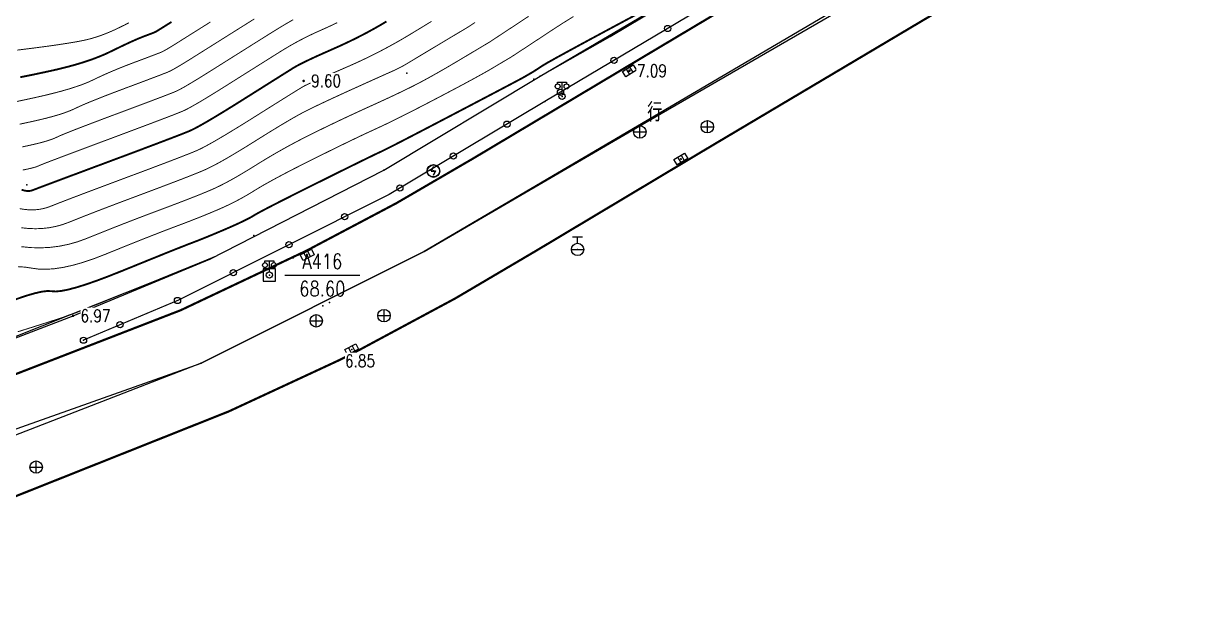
# Model space of a CAD drawing. Extents: x 871 to 1488, y 1110 to 1509.
# Drawn here: x 998.2 to 1091.9, y 1109.8 to 1156.5 of the extents above; entities that cross this region are included whole.
import ezdxf
from ezdxf.enums import TextEntityAlignment as Align

# ---------------------------------------------------------------- set-up
doc = ezdxf.new("R2010")
doc.units = 0
doc.header["$LTSCALE"] = 0.5
doc.header["$PDSIZE"] = 0.2
doc.layers.get('0').update_dxf_attribs({"linetype": 'CONTINUOUS'})
doc.layers.add('ASSIST', color=7, linetype='CONTINUOUS', plot=False)
for name, color, linetype in [('DGX', 2, 'CONTINUOUS'), ('DLDW', 11, 'CONTINUOUS'), ('DLSS', 4, 'CONTINUOUS'), ('GCD', 1, 'CONTINUOUS'), ('GXYZ', 2, 'CONTINUOUS'), ('KZD', 1, 'CONTINUOUS'), ('SXSS', 5, 'CONTINUOUS'), ('ZBTZ', 3, 'CONTINUOUS'), ('ZDH', 1, 'CONTINUOUS')]:
    doc.layers.add(name, color=color, linetype=linetype)
doc.styles.add('HZ', font='rs.shx', dxfattribs={"width": 0.8, "bigfont": 'hztxt.shx'})
doc.linetypes.add('1161', pattern='A,0,[149,AAA.SHX,S=0.15,R=0,X=0,Y=0],-1.6', length=1.6)

# ---------------------------------------------------------------- blocks, each defined once
blk = doc.blocks.new('gc097')
for p, q in [((-0.7, 2), (-0.7, 2.3)), ((-0.7, 2.3), (0.7, 2.3)), ((0, 0.5), (0, 2.3)), ((0.7, 2.3), (0.7, 2))]:
    blk.add_line(p, q)
for centre, radius in [((-0.7, 1.6), 0.4), ((0.73, 1.6), 0.4), ((0, 0), 0.5)]:
    blk.add_circle(centre, radius)
blk = doc.blocks.new('gc133')
for p, q in [((-0.8, 2), (0.8, 2)), ((0, 1), (0, 2)), ((-1, 0), (1, 0))]:
    blk.add_line(p, q)
blk.add_circle((0, 0), 1)
blk = doc.blocks.new('gc041')
for p, q in [((-1, 0.5), (1, 0.5)), ((-1, -0.5), (-1, 0.5)), ((-0.33, 0.5), (-0.33, -0.5)), ((0.33, 0.5), (0.33, -0.5)), ((1, 0.5), (1, -0.5)), ((1, -0.5), (-1, -0.5))]:
    blk.add_line(p, q)
blk = doc.blocks.new('gc043')
for p, q in [((-1, 0), (1, 0)), ((0, -1), (0, 1))]:
    blk.add_line(p, q)
blk.add_circle((0, 0), 1)
blk = doc.blocks.new('gc050')
for p, q in [((-0.35, 0), (0.05, 0.69)), ((-0.35, 0), (0.35, 0)), ((0.35, 0), (-0.06, -0.69))]:
    blk.add_line(p, q)
blk.add_circle((0, 0), 1)
blk = doc.blocks.new('GC200')
at = {"linetype": 'Continuous', "const_width": 0.2, "flags": 128}
blk.add_lwpolyline([(-0.1, 0, 1), (0.1, 0, 1)], format="xyb", close=True, dxfattribs=at)
blk = doc.blocks.new('gc170')
at = {"linetype": 'Continuous'}
blk.add_circle((0, 0), 0.5, dxfattribs=at)
blk = doc.blocks.new('gc261')
blk.add_lwpolyline([(-1, -1), (1, -1), (1, 1), (-1, 1)], close=True)
blk.add_point((0, 0))

msp = doc.modelspace()

# ---------------------------------------------------------------- linework, layer by layer
at = {"linetype": 'Continuous'}
for p, q in [((1094.294, 1175.843, 7.721), (1030.348, 1138.236, 7.025)), ((1030.348, 1138.236, 7.025), (1012.444, 1129.25, 6.855)), ((1012.444, 1129.25, 6.855), (995.316, 1122.627, 6.712))]:
    msp.add_line(p, q, dxfattribs=at)
at = {"linetype": 'Continuous', "flags": 128}
msp.add_lwpolyline([(974.599, 1444.021), (976.622, 1297.17), (976.667, 1293.433), (977.082, 1260.359), (977.14, 1247.885), (987.302, 1248.093), (987.563, 1239.875), (979.366, 1239.67), (963.969, 1239.285), (964.736, 1230.673), (962.422, 1230.467), (963.264, 1211.145), (964.031, 1187.555), (968.129, 1164.597), (978.887, 1142.015), (988.427, 1127.787), (1002.171, 1133.056), (1013.14, 1137.603), (1027.097, 1144.743), (1039.656, 1152.3), (1064.515, 1166.983), (1082.553, 1177.399), (1093.084, 1183.61)], dxfattribs=at)
at = {"layer": 'ASSIST', "linetype": 'Continuous', "flags": 128}
msp.add_lwpolyline([(1184.308, 1204.68), (1168.44, 1203.757), (1156.182, 1202.202), (1134.584, 1197.536), (1116.772, 1191.72), (1099.193, 1184.421), (1083.281, 1176.008), (1040.024, 1150.262), (1027.522, 1142.806), (1010.628, 1134.32), (1003.011, 1131.101)], dxfattribs=at)
at = {"layer": 'DGX', "color": 3, "linetype": 'Continuous', "const_width": 0.15, "flags": 128}
msp.add_lwpolyline([(1047.257, 1157.186), (1045.155, 1156.059), (1043.402, 1155.115), (1041.997, 1154.352), (1040.939, 1153.772), (1040.229, 1153.375), (1039.868, 1153.159), (1039.688, 1153.041), (1039.525, 1152.934), (1039.378, 1152.839), (1039.248, 1152.755), (1039.135, 1152.683), (1039.038, 1152.623), (1038.958, 1152.574), (1038.894, 1152.537), (1038.838, 1152.506), (1038.781, 1152.473), (1038.723, 1152.44), (1038.664, 1152.405), (1038.603, 1152.37), (1038.542, 1152.334), (1038.479, 1152.297), (1038.415, 1152.259), (1038.272, 1152.179), (1037.97, 1152.017), (1037.511, 1151.773), (1036.893, 1151.447), (1036.117, 1151.038), (1035.183, 1150.547), (1034.092, 1149.974), (1032.841, 1149.318), (1031.584, 1148.66), (1030.47, 1148.079), (1029.5, 1147.574), (1028.674, 1147.146), (1027.991, 1146.795), (1027.451, 1146.522), (1027.055, 1146.324), (1026.803, 1146.204), (1026.565, 1146.094), (1026.213, 1145.925), (1025.747, 1145.698), (1025.167, 1145.414), (1024.472, 1145.072), (1023.662, 1144.672), (1022.739, 1144.214), (1021.701, 1143.698), (1020.665, 1143.181), (1019.746, 1142.72), (1018.945, 1142.314), (1018.261, 1141.965), (1017.694, 1141.672), (1017.245, 1141.434), (1016.914, 1141.253), (1016.7, 1141.127), (1016.528, 1141.024), (1016.323, 1140.91), (1016.085, 1140.787), (1015.814, 1140.653), (1015.509, 1140.509), (1015.172, 1140.354), (1014.801, 1140.189), (1014.398, 1140.014), (1013.989, 1139.84), (1013.602, 1139.676), (1013.237, 1139.524), (1012.894, 1139.383), (1012.574, 1139.253), (1012.275, 1139.134), (1011.999, 1139.027), (1011.744, 1138.93), (1011.444, 1138.816), (1011.031, 1138.654), (1010.503, 1138.445), (1009.862, 1138.189), (1009.108, 1137.885), (1008.24, 1137.534), (1007.258, 1137.135), (1006.163, 1136.69), (1005.065, 1136.253), (1004.078, 1135.882), (1003.2, 1135.577), (1002.431, 1135.337), (1001.773, 1135.163), (1001.224, 1135.055), (1000.785, 1135.012), (1000.455, 1135.035), (1000.12, 1135.053), (999.664, 1134.997), (999.088, 1134.866), (998.39, 1134.662), (997.572, 1134.382)], dxfattribs=at)
at = {"layer": 'DGX', "linetype": 'Continuous', "const_width": 0.075, "flags": 128}
for points, elevation in [([(1013.192, 1156.646), (1012.591, 1156.268), (1012.054, 1155.93), (1011.58, 1155.632), (1011.171, 1155.375), (1010.825, 1155.157), (1010.543, 1154.979), (1010.305, 1154.83), (1010.089, 1154.697), (1009.896, 1154.579), (1009.726, 1154.478), (1009.579, 1154.393), (1009.455, 1154.324), (1009.354, 1154.272), (1009.276, 1154.235), (1009.184, 1154.197), (1009.041, 1154.141), (1008.846, 1154.065), (1008.6, 1153.972), (1008.303, 1153.859), (1007.955, 1153.728), (1007.556, 1153.578), (1007.106, 1153.41), (1006.637, 1153.232), (1006.183, 1153.055), (1005.744, 1152.877), (1005.319, 1152.7), (1004.909, 1152.523), (1004.513, 1152.345), (1004.133, 1152.168), (1003.766, 1151.991), (1003.38, 1151.813), (1002.937, 1151.636), (1002.437, 1151.459), (1001.882, 1151.282), (1001.271, 1151.105), (1000.603, 1150.928), (999.879, 1150.751), (999.099, 1150.574), (998.339, 1150.409), (997.677, 1150.268)], 12), ([(1006.655, 1156.582), (1006.315, 1156.411), (1005.948, 1156.228), (1005.572, 1156.048), (1005.202, 1155.882), (1004.839, 1155.731), (1004.483, 1155.594), (1004.133, 1155.472), (1003.79, 1155.364), (1003.453, 1155.271), (1003.123, 1155.192), (1002.765, 1155.119), (1002.343, 1155.041), (1001.857, 1154.959), (1001.308, 1154.873), (1000.696, 1154.783), (1000.02, 1154.688), (999.281, 1154.589), (998.479, 1154.487), (997.695, 1154.389)], 13), ([(1030.93, 1156.696), (1030.487, 1156.426), (1029.973, 1156.112), (1029.388, 1155.756), (1028.766, 1155.383), (1028.142, 1155.023), (1027.515, 1154.676), (1026.885, 1154.34), (1026.253, 1154.017), (1025.618, 1153.706), (1024.98, 1153.407), (1024.34, 1153.12), (1023.732, 1152.855), (1023.191, 1152.618), (1022.717, 1152.41), (1022.311, 1152.232), (1021.971, 1152.082), (1021.699, 1151.962), (1021.494, 1151.871), (1021.355, 1151.809), (1021.254, 1151.763), (1021.159, 1151.719), (1021.07, 1151.678), (1020.988, 1151.64), (1020.912, 1151.604), (1020.842, 1151.571), (1020.779, 1151.541), (1020.722, 1151.513), (1020.615, 1151.451), (1020.399, 1151.321), (1020.076, 1151.123), (1019.645, 1150.855), (1019.106, 1150.519), (1018.459, 1150.113), (1017.704, 1149.639), (1016.841, 1149.096), (1015.965, 1148.547), (1015.171, 1148.057), (1014.458, 1147.625), (1013.828, 1147.251), (1013.278, 1146.935), (1012.811, 1146.677), (1012.426, 1146.477), (1012.122, 1146.335), (1011.801, 1146.201), (1011.363, 1146.026), (1010.81, 1145.809), (1010.141, 1145.551), (1009.356, 1145.252), (1008.454, 1144.911), (1007.437, 1144.529), (1006.303, 1144.105), (1005.168, 1143.68), (1004.146, 1143.297), (1003.238, 1142.955), (1002.442, 1142.654), (1001.759, 1142.393), (1001.19, 1142.174), (1000.733, 1141.996), (1000.39, 1141.859), (1000.1, 1141.753), (999.803, 1141.671), (999.5, 1141.612), (999.19, 1141.577), (998.873, 1141.564), (998.55, 1141.575), (998.221, 1141.609), (997.884, 1141.666)], 9.5), ([(997.894, 1148.445), (998.377, 1148.548), (998.929, 1148.669), (999.497, 1148.797), (1000.024, 1148.926), (1000.51, 1149.055), (1000.955, 1149.183), (1001.359, 1149.312), (1001.722, 1149.441), (1002.045, 1149.57), (1002.326, 1149.699), (1002.619, 1149.838), (1002.973, 1149.995), (1003.388, 1150.172), (1003.866, 1150.368), (1004.406, 1150.584), (1005.007, 1150.818), (1005.671, 1151.071), (1006.396, 1151.344), (1007.112, 1151.612), (1007.746, 1151.849), (1008.299, 1152.058), (1008.771, 1152.236), (1009.162, 1152.385), (1009.471, 1152.505), (1009.699, 1152.595), (1009.845, 1152.655), (1009.97, 1152.713), (1010.13, 1152.797), (1010.327, 1152.907), (1010.561, 1153.042), (1010.83, 1153.202), (1011.137, 1153.388), (1011.479, 1153.6), (1011.858, 1153.838), (1012.282, 1154.105), (1012.758, 1154.404), (1013.286, 1154.737), (1013.867, 1155.102), (1014.501, 1155.501), (1015.187, 1155.932), (1015.925, 1156.396), (1016.716, 1156.894)], 11.5), ([(1034.42, 1156.61), (1034.144, 1156.428), (1033.944, 1156.296), (1033.819, 1156.215), (1033.77, 1156.183), (1033.73, 1156.16), (1033.634, 1156.103), (1033.481, 1156.012), (1033.272, 1155.887), (1033.006, 1155.728), (1032.684, 1155.536), (1032.305, 1155.309), (1031.87, 1155.049), (1031.423, 1154.782), (1031.009, 1154.534), (1030.629, 1154.306), (1030.282, 1154.098), (1029.968, 1153.909), (1029.687, 1153.74), (1029.44, 1153.59), (1029.226, 1153.46), (1029.031, 1153.343), (1028.84, 1153.231), (1028.653, 1153.126), (1028.47, 1153.027), (1028.292, 1152.934), (1028.117, 1152.847), (1027.947, 1152.766), (1027.78, 1152.692), (1027.588, 1152.607), (1027.34, 1152.497), (1027.036, 1152.36), (1026.675, 1152.199), (1026.259, 1152.011), (1025.786, 1151.798), (1025.258, 1151.559), (1024.673, 1151.294), (1024.079, 1151.024), (1023.523, 1150.769), (1023.004, 1150.53), (1022.522, 1150.305), (1022.077, 1150.096), (1021.67, 1149.902), (1021.3, 1149.723), (1020.967, 1149.559), (1020.627, 1149.384), (1020.236, 1149.171), (1019.793, 1148.921), (1019.299, 1148.633), (1018.753, 1148.307), (1018.155, 1147.943), (1017.506, 1147.542), (1016.806, 1147.104), (1016.106, 1146.667), (1015.459, 1146.27), (1014.865, 1145.915), (1014.324, 1145.601), (1013.836, 1145.328), (1013.401, 1145.096), (1013.02, 1144.905), (1012.691, 1144.755), (1012.348, 1144.611), (1011.923, 1144.439), (1011.417, 1144.238), (1010.829, 1144.009), (1010.16, 1143.752), (1009.409, 1143.467), (1008.577, 1143.153), (1007.664, 1142.811), (1006.737, 1142.464), (1005.867, 1142.136), (1005.054, 1141.827), (1004.297, 1141.537), (1003.596, 1141.266), (1002.952, 1141.014), (1002.364, 1140.781), (1001.833, 1140.566), (1001.324, 1140.382), (1000.803, 1140.238), (1000.271, 1140.134), (999.728, 1140.072), (999.173, 1140.05), (998.606, 1140.069), (998.028, 1140.128)], 9), ([(1019.832, 1156.833), (1019.376, 1156.569), (1018.879, 1156.273), (1018.339, 1155.943), (1017.759, 1155.581), (1017.16, 1155.205), (1016.569, 1154.834), (1015.986, 1154.466), (1015.409, 1154.103), (1014.839, 1153.745), (1014.277, 1153.391), (1013.722, 1153.041), (1013.174, 1152.696), (1012.654, 1152.371), (1012.184, 1152.08), (1011.764, 1151.825), (1011.395, 1151.605), (1011.075, 1151.42), (1010.805, 1151.27), (1010.585, 1151.155), (1010.414, 1151.075), (1010.213, 1150.992), (1009.901, 1150.869), (1009.477, 1150.705), (1008.942, 1150.501), (1008.295, 1150.256), (1007.537, 1149.971), (1006.668, 1149.645), (1005.687, 1149.278), (1004.705, 1148.911), (1003.832, 1148.581), (1003.068, 1148.29), (1002.414, 1148.037), (1001.868, 1147.822), (1001.432, 1147.646), (1001.105, 1147.508), (1000.887, 1147.408), (1000.71, 1147.327), (1000.508, 1147.246), (1000.281, 1147.166), (1000.028, 1147.085), (999.749, 1147.004), (999.445, 1146.924), (999.115, 1146.843), (998.76, 1146.763), (998.414, 1146.687), (998.112, 1146.623)], 11), ([(1023.357, 1156.591), (1022.947, 1156.393), (1022.527, 1156.198), (1022.095, 1156.005), (1021.661, 1155.811), (1021.233, 1155.61), (1020.812, 1155.403), (1020.397, 1155.189), (1019.989, 1154.969), (1019.587, 1154.742), (1019.191, 1154.509), (1018.801, 1154.269), (1018.396, 1154.014), (1017.952, 1153.735), (1017.47, 1153.432), (1016.95, 1153.105), (1016.392, 1152.753), (1015.796, 1152.378), (1015.161, 1151.978), (1014.489, 1151.554), (1013.829, 1151.141), (1013.232, 1150.772), (1012.699, 1150.448), (1012.229, 1150.168), (1011.822, 1149.933), (1011.479, 1149.742), (1011.2, 1149.596), (1010.983, 1149.495), (1010.728, 1149.39), (1010.331, 1149.233), (1009.793, 1149.025), (1009.113, 1148.766), (1008.292, 1148.455), (1007.328, 1148.092), (1006.224, 1147.678), (1004.978, 1147.212), (1003.739, 1146.75), (1002.657, 1146.344), (1001.731, 1145.996), (1000.961, 1145.705), (1000.348, 1145.472), (999.891, 1145.296), (999.591, 1145.178), (999.447, 1145.116), (999.376, 1145.084), (999.294, 1145.051), (999.203, 1145.019), (999.101, 1144.986), (998.989, 1144.954), (998.866, 1144.921), (998.733, 1144.889), (998.59, 1144.857), (998.451, 1144.826), (998.329, 1144.8), (998.226, 1144.779), (998.139, 1144.761)], 10.5)]:
    msp.add_lwpolyline(points, dxfattribs=dict(at, elevation=elevation))
for points in [[(1042.316, 1157.084), (1041.399, 1156.512), (1040.559, 1155.967), (1039.804, 1155.468), (1039.144, 1155.033), (1038.58, 1154.661), (1038.111, 1154.352), (1037.737, 1154.107), (1037.458, 1153.925), (1037.274, 1153.807), (1037.186, 1153.753), (1037.13, 1153.72), (1037.042, 1153.669), (1036.923, 1153.599), (1036.773, 1153.51), (1036.591, 1153.402), (1036.379, 1153.275), (1036.135, 1153.13), (1035.86, 1152.966), (1035.535, 1152.775), (1035.144, 1152.553), (1034.685, 1152.298), (1034.158, 1152.01), (1033.565, 1151.689), (1032.904, 1151.336), (1032.177, 1150.951), (1031.382, 1150.533), (1030.579, 1150.114), (1029.829, 1149.726), (1029.132, 1149.37), (1028.487, 1149.044), (1027.894, 1148.75), (1027.354, 1148.487), (1026.866, 1148.255), (1026.431, 1148.054), (1025.995, 1147.854), (1025.507, 1147.626), (1024.965, 1147.369), (1024.369, 1147.083), (1023.721, 1146.768), (1023.019, 1146.424), (1022.264, 1146.052), (1021.456, 1145.651), (1020.652, 1145.248), (1019.909, 1144.87), (1019.227, 1144.516), (1018.607, 1144.188), (1018.047, 1143.883), (1017.549, 1143.604), (1017.111, 1143.349), (1016.735, 1143.119), (1016.387, 1142.905), (1016.035, 1142.697), (1015.678, 1142.496), (1015.317, 1142.302), (1014.952, 1142.115), (1014.582, 1141.935), (1014.207, 1141.761), (1013.829, 1141.594), (1013.442, 1141.43), (1013.042, 1141.264), (1012.63, 1141.095), (1012.206, 1140.925), (1011.769, 1140.753), (1011.32, 1140.578), (1010.858, 1140.402), (1010.384, 1140.224), (1009.875, 1140.032), (1009.31, 1139.815), (1008.687, 1139.572), (1008.007, 1139.305), (1007.271, 1139.012), (1006.477, 1138.694), (1005.627, 1138.351), (1004.719, 1137.982), (1003.809, 1137.631), (1002.949, 1137.342), (1002.139, 1137.113), (1001.38, 1136.946), (1000.671, 1136.84), (1000.013, 1136.794), (999.406, 1136.81), (998.849, 1136.887), (998.309, 1136.97), (997.754, 1137.004)], [(1038.72, 1157.102), (1037.751, 1156.462), (1036.954, 1155.936), (1036.328, 1155.524), (1035.873, 1155.225), (1035.59, 1155.039), (1035.478, 1154.968), (1035.421, 1154.935), (1035.303, 1154.865), (1035.123, 1154.758), (1034.882, 1154.615), (1034.58, 1154.434), (1034.216, 1154.217), (1033.791, 1153.963), (1033.304, 1153.672), (1032.799, 1153.372), (1032.317, 1153.088), (1031.858, 1152.822), (1031.424, 1152.573), (1031.013, 1152.341), (1030.625, 1152.126), (1030.262, 1151.928), (1029.922, 1151.747), (1029.574, 1151.568), (1029.188, 1151.374), (1028.763, 1151.165), (1028.299, 1150.942), (1027.797, 1150.704), (1027.256, 1150.452), (1026.677, 1150.185), (1026.059, 1149.904), (1025.425, 1149.615), (1024.8, 1149.327), (1024.182, 1149.039), (1023.572, 1148.751), (1022.97, 1148.464), (1022.376, 1148.177), (1021.79, 1147.891), (1021.212, 1147.605), (1020.64, 1147.316), (1020.073, 1147.021), (1019.51, 1146.719), (1018.953, 1146.41), (1018.4, 1146.095), (1017.852, 1145.774), (1017.309, 1145.446), (1016.77, 1145.111), (1016.246, 1144.786), (1015.747, 1144.484), (1015.272, 1144.206), (1014.821, 1143.952), (1014.394, 1143.722), (1013.992, 1143.515), (1013.613, 1143.333), (1013.26, 1143.174), (1012.895, 1143.02), (1012.483, 1142.851), (1012.024, 1142.667), (1011.518, 1142.467), (1010.965, 1142.252), (1010.365, 1142.023), (1009.718, 1141.778), (1009.024, 1141.517), (1008.306, 1141.248), (1007.589, 1140.976), (1006.87, 1140.7), (1006.152, 1140.421), (1005.434, 1140.139), (1004.715, 1139.854), (1003.996, 1139.566), (1003.276, 1139.274), (1002.552, 1139.009), (1001.82, 1138.801), (1001.079, 1138.649), (1000.329, 1138.554), (999.57, 1138.516), (998.803, 1138.534), (998.027, 1138.609)], [(1013.577, 1137.838), (1013.472, 1137.793), (1013.38, 1137.753), (1013.301, 1137.72), (1013.235, 1137.692), (1013.183, 1137.669), (1013.143, 1137.653), (1013.117, 1137.642), (1013.105, 1137.637), (1013.013, 1137.6), (1012.752, 1137.493), (1012.32, 1137.317), (1011.718, 1137.072), (1010.945, 1136.758), (1010.002, 1136.374), (1008.889, 1135.92), (1007.606, 1135.398), (1006.322, 1134.875), (1005.207, 1134.423), (1004.26, 1134.041), (1003.483, 1133.729), (1002.874, 1133.487), (1002.434, 1133.315), (1002.164, 1133.214), (1002.062, 1133.182), (1002.039, 1133.183), (1002.007, 1133.178), (1001.964, 1133.167), (1001.912, 1133.15), (1001.85, 1133.128), (1001.777, 1133.1), (1001.695, 1133.066), (1001.603, 1133.027), (1001.414, 1132.957), (1001.043, 1132.832), (1000.49, 1132.651), (999.754, 1132.415), (998.835, 1132.124), (997.734, 1131.777)]]:
    msp.add_lwpolyline(points, dxfattribs=at)
at = {"layer": 'DGX', "color": 3, "linetype": 'Continuous', "const_width": 0.15, "flags": 128}
for points, elevation in [([(1010.07, 1156.651), (1009.849, 1156.512), (1009.654, 1156.389), (1009.486, 1156.284), (1009.344, 1156.194), (1009.228, 1156.121), (1009.13, 1156.06), (1009.041, 1156.005), (1008.962, 1155.957), (1008.892, 1155.915), (1008.832, 1155.88), (1008.781, 1155.852), (1008.739, 1155.83), (1008.707, 1155.815), (1008.669, 1155.8), (1008.61, 1155.776), (1008.53, 1155.745), (1008.429, 1155.707), (1008.307, 1155.661), (1008.164, 1155.607), (1008, 1155.545), (1007.815, 1155.476), (1007.603, 1155.393), (1007.358, 1155.292), (1007.081, 1155.171), (1006.771, 1155.031), (1006.429, 1154.873), (1006.054, 1154.695), (1005.647, 1154.498), (1005.206, 1154.282), (1004.732, 1154.06), (1004.223, 1153.847), (1003.677, 1153.641), (1003.097, 1153.443), (1002.481, 1153.254), (1001.829, 1153.072), (1001.142, 1152.898), (1000.419, 1152.732), (999.709, 1152.578), (999.058, 1152.44), (998.468, 1152.319), (997.938, 1152.213)], 12.5), ([(1027.316, 1156.689), (1026.823, 1156.396), (1026.315, 1156.105), (1025.792, 1155.819), (1025.254, 1155.537), (1024.701, 1155.258), (1024.133, 1154.984), (1023.55, 1154.713), (1022.951, 1154.446), (1022.373, 1154.191), (1021.848, 1153.956), (1021.378, 1153.74), (1020.963, 1153.544), (1020.602, 1153.368), (1020.295, 1153.211), (1020.042, 1153.074), (1019.844, 1152.957), (1019.631, 1152.823), (1019.335, 1152.637), (1018.955, 1152.398), (1018.492, 1152.106), (1017.945, 1151.762), (1017.315, 1151.365), (1016.601, 1150.915), (1015.804, 1150.413), (1015.003, 1149.911), (1014.28, 1149.464), (1013.633, 1149.071), (1013.063, 1148.731), (1012.57, 1148.446), (1012.154, 1148.215), (1011.815, 1148.038), (1011.553, 1147.915), (1011.253, 1147.791), (1010.804, 1147.613), (1010.203, 1147.381), (1009.453, 1147.094), (1008.551, 1146.752), (1007.499, 1146.355), (1006.296, 1145.904), (1004.943, 1145.398), (1003.599, 1144.897), (1002.425, 1144.458), (1001.421, 1144.083), (1000.587, 1143.77), (999.922, 1143.521), (999.427, 1143.334), (999.102, 1143.211), (998.946, 1143.151), (998.875, 1143.125), (998.802, 1143.105), (998.728, 1143.09), (998.651, 1143.081), (998.574, 1143.078), (998.494, 1143.081), (998.413, 1143.089), (998.331, 1143.103), (998.243, 1143.124), (998.147, 1143.152), (998.043, 1143.188)], 10)]:
    msp.add_lwpolyline(points, dxfattribs=dict(at, elevation=elevation))
at = {"layer": 'DLSS', "linetype": 'Continuous', "const_width": 0.175, "elevation": 6.63, "flags": 128}
msp.add_lwpolyline([(988.427, 1127.787), (990.788, 1125.904), (993.922, 1126.963), (1010.814, 1133.51), (1020.926, 1138.3), (1028.106, 1142.098), (1034.318, 1145.718), (1048.748, 1154.336), (1068.018, 1165.828), (1083.626, 1175.112), (1098.724, 1183.13), (1116.228, 1190.601), (1137.489, 1197.31), (1156.314, 1201.233), (1168.71, 1202.862), (1179.428, 1203.615), (1186.519, 1203.964)], dxfattribs=at)
at = {"layer": 'DLSS', "linetype": 'Continuous', "const_width": 0.175, "flags": 128}
msp.add_lwpolyline([(1460.277, 1198.106), (1405.34, 1197.459), (1185.349, 1194.858), (1181.212, 1194.703), (1178.117, 1194.633), (1169.906, 1193.953), (1160.637, 1192.83), (1153.465, 1191.634), (1141.842, 1189.126), (1126.802, 1184.815), (1111.381, 1179.02), (1097.346, 1172.431), (1084.597, 1165.251), (1072.904, 1158.293), (1053.386, 1146.695), (1039.51, 1138.393), (1032.835, 1134.456), (1024.771, 1130.123), (1023.394, 1129.439), (1014.663, 1125.383), (996.71, 1118.233), (983.054, 1114.358), (961.326, 1109.88)], dxfattribs=at)
at = {"layer": 'KZD', "linetype": 'Continuous'}
msp.add_line((1019.17, 1136.33), (1025.17, 1136.33), dxfattribs=at)
at = {"layer": 'ZBTZ', "linetype": '1161', "elevation": 10.434, "flags": 128}
msp.add_lwpolyline([(1020.284, 1434.36), (1018.846, 1434.635), (975.761, 1445.017), (974.599, 1444.021), (976.622, 1297.17), (976.667, 1293.433), (977.082, 1260.359), (977.14, 1247.885), (987.302, 1248.093), (987.563, 1239.875), (979.366, 1239.67), (963.969, 1239.285), (964.736, 1230.673), (962.422, 1230.467), (963.264, 1211.145), (964.031, 1187.555), (968.129, 1164.597), (978.887, 1142.015), (988.427, 1127.787), (1013.14, 1137.603), (1027.097, 1144.743), (1039.656, 1152.3), (1045.268, 1155.482), (1064.515, 1166.983), (1082.553, 1177.399), (1093.084, 1183.61), (1097.727, 1185.738), (1111.746, 1191.85), (1126.595, 1197.081), (1146.073, 1202.148), (1165.386, 1205.312), (1167.667, 1205.546), (1175.568, 1206.294), (1177.785, 1206.359), (1186.409, 1206.705), (1186.366, 1207.546), (1186.08, 1209.889), (1184.971, 1211.903), (1183.929, 1276.782), (1179.461, 1282.832), (1164.702, 1295.398), (1155.817, 1299.009), (1144.225, 1294.882), (1134.461, 1294.147), (1134.378, 1289.023), (1013.46, 1281.421), (1013.743, 1298.844), (1014.262, 1308.48), (1011.575, 1356.136), (1013.259, 1381.339), (1018.608, 1422.274), (1020.284, 1434.36), (975.761, 1445.017)], close=True, dxfattribs=at)
at = {"layer": 'ZDH', "linetype": 'Continuous'}
for p in [(1045.268, 1155.482, 7.252), (1048.748, 1154.336, 7.147), (1020.672, 1151.915, 9.603), (1028.964, 1152.544, 8.828), (1039.141, 1152.058, 7.358), (1039.656, 1152.3, 7.347), (1046.791, 1152.784, 7.098), (1046.81, 1152.731, 7.093), (1040.024, 1150.262, 7.196), (1041.4, 1150.676, 7.207), (1053.063, 1148.238, 7.188), (1047.644, 1147.817, 7.171), (1053.386, 1146.695, 7.155), (1034.318, 1145.718, 7.009), (1050.94, 1145.656, 7.136), (1050.968, 1145.647, 7.138), (1027.097, 1144.743, 7.105), (1031.082, 1144.704, 7.149), (1031.088, 1144.672, 7.144), (998.476, 1143.572, 10.163), (1028.106, 1142.098, 6.939), (1016.671, 1139.501, 7.092), (1020.926, 1138.3, 6.89), (1020.959, 1137.953, 6.892), (1030.348, 1138.236, 7.025), (1039.51, 1138.393, 6.996), (1042.649, 1138.389, 7.157), (1013.14, 1137.603, 6.987), (1019.819, 1137.713, 6.866), (1017.92, 1136.33, 6.942), (1022.735, 1134.139, 6.953), (1032.835, 1134.456, 6.942), (1010.814, 1133.51, 6.77), (1022.202, 1133.861, 6.944), (1002.171, 1133.056, 6.966), (1021.683, 1132.66, 6.927), (1027.122, 1133.075, 6.936), (1003.011, 1131.101, 6.807), (1024.525, 1130.365, 6.877), (1023.394, 1129.439, 6.852), (1024.771, 1130.123, 6.877), (1012.444, 1129.25, 6.855), (1014.663, 1125.383, 6.798), (999.212, 1120.915, 6.725)]:
    msp.add_point(p, dxfattribs=at)

# ---------------------------------------------------------------- block references
at = {"layer": 'DLDW', "linetype": 'Continuous', "xscale": 0.5, "yscale": 0.5}
for p in [(1041.4, 1150.676, 7.207), (1017.92, 1136.33, 6.942)]:
    msp.add_blockref('gc097', p, dxfattribs=at)
at = {"layer": 'GXYZ', "linetype": 'Continuous'}
for p, xscale, yscale, rotation in [((1046.81, 1152.731, 7.093), 0.5000000000000325, 0.5000000000000021, 32.31369387387853), ((1050.94, 1145.656, 7.136), 0.4999999999999885, 0.499999999999959, 31.11722609890663), ((1020.959, 1137.953, 6.892), 0.5000000000000103, 0.4999999999999847, 26.89664980597898), ((1024.525, 1130.365, 6.877), 0.5000000000000041, 0.50000000000003, 27.10582908701457)]:
    msp.add_blockref('gc041', p, dxfattribs=dict(at, xscale=xscale, yscale=yscale, rotation=rotation))
at = {"layer": 'GXYZ', "linetype": 'Continuous', "xscale": 0.5, "yscale": 0.5}
for name, p in [('gc043', (1047.644, 1147.817, 7.171)), ('gc043', (1053.063, 1148.238, 7.188)), ('gc050', (1031.082, 1144.704, 7.149)), ('gc050', (1031.088, 1144.672, 7.144)), ('gc133', (1042.649, 1138.389, 7.157)), ('gc043', (1021.683, 1132.66, 6.927)), ('gc043', (1027.122, 1133.075, 6.936)), ('gc043', (999.212, 1120.915, 6.725))]:
    msp.add_blockref(name, p, dxfattribs=at)
at = {"layer": 'KZD', "linetype": 'Continuous', "xscale": 0.5, "yscale": 0.5}
msp.add_blockref('gc261', (1017.92, 1136.33, 68.6), dxfattribs=at)
at = {"layer": 'ZBTZ', "linetype": 'Continuous', "xscale": 0.5, "yscale": 0.5}
for p, rotation in [((1049.869, 1156.122), 210.7600438033824), ((1045.573, 1153.564), 210.7600438033824), ((1041.276, 1151.007), 210.7600438033824), ((1036.981, 1148.447), 210.8117115582539), ((1032.687, 1145.886), 210.8117115582539), ((1028.393, 1143.325), 210.8117115582539), ((1023.96, 1141.017), 206.6707376611118), ((1019.492, 1138.772), 206.6707376611118), ((1015.024, 1136.528), 206.6707376611118), ((1010.554, 1134.288), 202.9087035507093), ((1003.011, 1131.101), 202.9087035507093)]:
    msp.add_blockref('gc170', p, dxfattribs=dict(at, rotation=rotation))

# ---------------------------------------------------------------- texts
at = {"layer": 'KZD', "linetype": 'Continuous', "style": 'HZ', "width": 0.8}
for s, p in [('A416', (1022.17, 1137.43)), ('68.60', (1022.17, 1135.23))]:
    msp.add_text(s, height=1.2, dxfattribs=at).set_placement(p, align=Align.MIDDLE)
at = {"layer": 'SXSS', "linetype": 'Continuous', "style": 'HZ', "width": 0.8}
msp.add_text('行', height=1.5, dxfattribs=at).set_placement((1048.236, 1148.66))

# ---------------------------------------------------------------- next in the draw order: wipeouts: each hides what was drawn before it
at = {"linetype": 'Continuous'}
for points in [[(1047.374, 1152.081), (1050.074, 1152.081), (1050.074, 1153.381), (1047.374, 1153.381)], [(1021.236, 1151.265), (1023.974, 1151.265), (1023.974, 1152.565), (1021.236, 1152.565)], [(1002.773, 1132.406), (1005.473, 1132.406), (1005.473, 1133.706), (1002.773, 1133.706)], [(1023.996, 1128.789), (1026.696, 1128.789), (1026.696, 1130.089), (1023.996, 1130.089)]]:
    msp.add_wipeout(points, dxfattribs=at)

# ---------------------------------------------------------------- next in the draw order: wipeouts: each hides what was drawn before it
for points in [[(1047.374, 1152.081), (1050.074, 1152.081), (1050.074, 1153.381), (1047.374, 1153.381)], [(1021.236, 1151.265), (1023.974, 1151.265), (1023.974, 1152.565), (1021.236, 1152.565)], [(1002.773, 1132.406), (1005.473, 1132.406), (1005.473, 1133.706), (1002.773, 1133.706)], [(1023.996, 1128.789), (1026.696, 1128.789), (1026.696, 1130.089), (1023.996, 1130.089)]]:
    msp.add_wipeout(points, dxfattribs=at)

# ---------------------------------------------------------------- next in the draw order: wipeouts: each hides what was drawn before it
for points in [[(1047.374, 1152.081), (1050.074, 1152.081), (1050.074, 1153.381), (1047.374, 1153.381)], [(1021.236, 1151.265), (1023.974, 1151.265), (1023.974, 1152.565), (1021.236, 1152.565)], [(1002.773, 1132.406), (1005.473, 1132.406), (1005.473, 1133.706), (1002.773, 1133.706)], [(1023.996, 1128.789), (1026.696, 1128.789), (1026.696, 1130.089), (1023.996, 1130.089)]]:
    msp.add_wipeout(points, dxfattribs=at)

# ---------------------------------------------------------------- next in the draw order: linework, layer by layer
at = {"linetype": 'Continuous', "elevation": 6.579, "flags": 128}
msp.add_lwpolyline([(984.029, 1119.173), (1012.444, 1129.25), (1030.348, 1138.236), (1047.644, 1148.317), (1073.631, 1163.367), (1094.294, 1175.843), (1133.638, 1191.526), (1178.94, 1199.1)], dxfattribs=at)

# ---------------------------------------------------------------- next in the draw order: block references
at = {"layer": 'GCD', "linetype": 'Continuous'}
ref = msp.add_blockref('GC200', (1046.81, 1152.731, 7.093), dxfattribs=dict(at, xscale=0.5, yscale=0.5, zscale=0.5))
ref.add_attrib('height', '7.09', dxfattribs={"linetype": 'Continuous', "height": 1, "style": 'HZ', "width": 0.8}).set_placement((1047.41, 1152.731, 7.093), align=Align.MIDDLE_LEFT)
ref = msp.add_blockref('GC200', (1020.672, 1151.915, 9.603), dxfattribs=dict(at, xscale=0.5, yscale=0.5, zscale=0.5))
ref.add_attrib('height', '9.60', dxfattribs={"linetype": 'Continuous', "height": 1, "style": 'HZ', "width": 0.8}).set_placement((1021.272, 1151.915, 9.603), align=Align.MIDDLE_LEFT)
ref = msp.add_blockref('GC200', (1002.171, 1133.056, 6.966), dxfattribs=dict(at, xscale=0.5, yscale=0.5, zscale=0.5))
ref.add_attrib('height', '6.97', dxfattribs={"linetype": 'Continuous', "height": 1, "style": 'HZ', "width": 0.8}).set_placement((1002.771, 1133.056, 6.966), align=Align.MIDDLE_LEFT)
ref = msp.add_blockref('GC200', (1023.394, 1129.439, 6.852), dxfattribs=dict(at, xscale=0.5, yscale=0.5, zscale=0.5))
ref.add_attrib('height', '6.85', dxfattribs={"linetype": 'Continuous', "height": 1, "style": 'HZ', "width": 0.8}).set_placement((1023.994, 1129.439, 6.852), align=Align.MIDDLE_LEFT)
at = {"layer": 'ZBTZ', "linetype": 'Continuous', "xscale": 0.5, "yscale": 0.5, "rotation": 202.9087035507093}
msp.add_blockref('gc170', (1005.948, 1132.342), dxfattribs=at)

doc.saveas('drawing.dxf')
